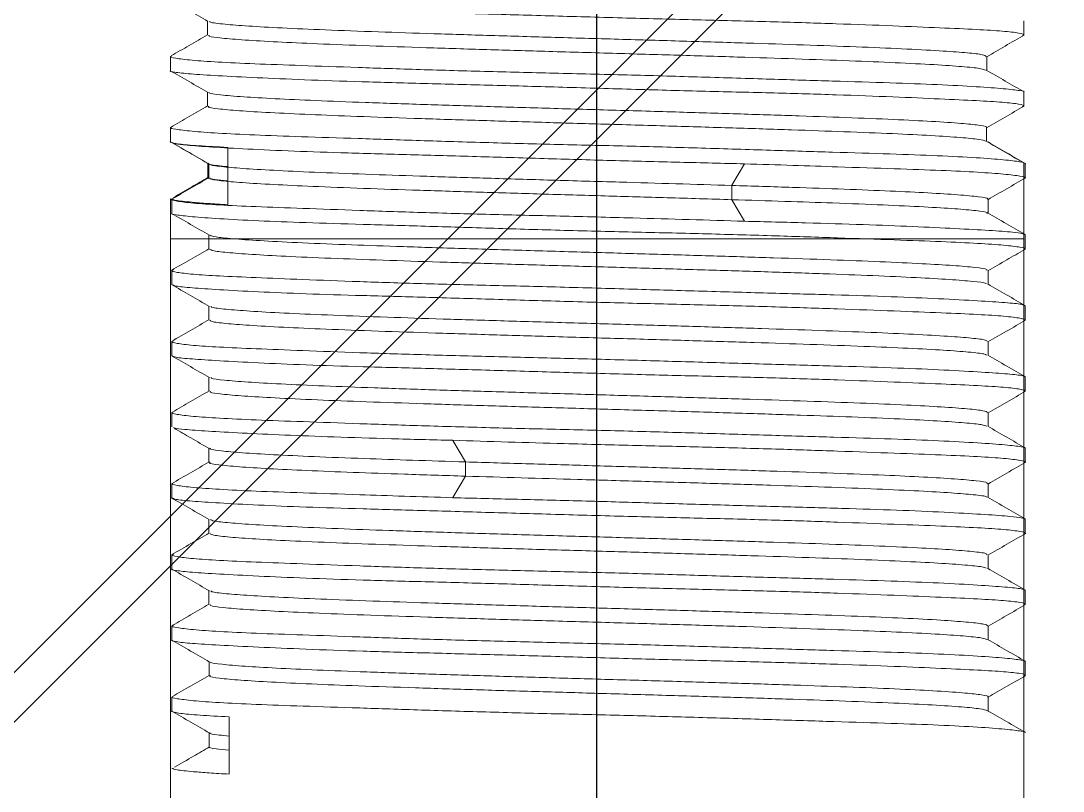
# Model space of a CAD drawing. Header units: millimetres. Extents: x 2479 to 2785, y 1080 to 1310.
# Drawn here: x 2717.212 to 2718.903, y 1133.794 to 1135.044 of the extents above; entities that cross this region are included whole.
import ezdxf

# ---------------------------------------------------------------- set-up
doc = ezdxf.new("R2010")
doc.units = ezdxf.units.MM
doc.linetypes.add('CENTER', pattern=[2, 1.25, -0.25, 0.25, -0.25])

# ---------------------------------------------------------------- blocks, each defined once
blk = doc.blocks.new('G$C690658FB')
at = {"color": 1, "linetype": 'CENTER', "ltscale": 0.3}
blk.add_line((-0.057353, -0.038188), (-0.057353, 0.055893), dxfattribs=at)
blk = doc.blocks.new('G$C86730ED5')
at = {"color": 2, "linetype": 'Continuous', "lineweight": 15}
for p, q in [((-0.006266, -0.016871), (-0.006266, -0.016647)), ((0.006861, -0.016643), (0.006861, -0.01687)), ((-0.006861, -0.017441), (-0.006861, -0.017215)), ((0.006265, -0.017215), (0.006265, -0.017439)), ((-0.006265, -0.018015), (-0.006265, -0.017791)), ((0.006861, -0.017787), (0.006861, -0.018012)), ((-0.006861, -0.018583), (-0.006861, -0.018359)), ((0.006263, -0.018358), (0.006263, -0.018583)), ((-0.005942, -0.019597), (-0.005942, -0.018682)), ((-0.006261, -0.019162), (-0.006261, -0.018936)), ((0.006861, -0.018932), (0.006861, -0.076757)), ((0.006884, -0.018941), (0.006884, -0.019168)), ((-0.006244, -0.019169), (-0.006244, -0.018945)), ((0.002166, -0.019287), (0.002369, -0.018944)), ((0.002164, -0.019519), (0.002164, -0.01929)), ((-0.006861, -0.076757), (-0.006861, -0.019505)), ((-0.006839, -0.01974), (-0.006839, -0.019512)), ((0.002369, -0.019865), (0.002166, -0.019521)), ((0.006288, -0.019512), (0.006288, -0.019736)), ((-0.006243, -0.020313), (-0.006243, -0.020088)), ((0.006884, -0.020085), (0.006884, -0.020313)), ((-0.006839, -0.020885), (-0.006839, -0.020657)), ((0.006289, -0.020655), (0.006289, -0.02088)), ((-0.006244, -0.021456), (-0.006244, -0.021232)), ((0.006884, -0.021228), (0.006884, -0.021456)), ((-0.006839, -0.022028), (-0.006839, -0.0218)), ((0.00629, -0.0218), (0.00629, -0.022024)), ((-0.006244, -0.022601), (-0.006244, -0.022376)), ((0.006884, -0.022371), (0.006884, -0.022599)), ((-0.006839, -0.023171), (-0.006839, -0.022943)), ((0.006289, -0.022943), (0.006289, -0.023168)), ((-0.00212, -0.023735), (-0.002323, -0.023391)), ((-0.006243, -0.023744), (-0.006243, -0.02352)), ((0.006884, -0.023516), (0.006884, -0.023744)), ((-0.002119, -0.023966), (-0.002119, -0.023737)), ((-0.002324, -0.024312), (-0.00212, -0.023969)), ((-0.006839, -0.024315), (-0.006839, -0.024088)), ((0.00629, -0.024087), (0.00629, -0.024311)), ((-0.006244, -0.024888), (-0.006244, -0.024663)), ((0.006884, -0.024659), (0.006884, -0.024887)), ((-0.006839, -0.025458), (-0.006839, -0.02523)), ((0.00629, -0.02523), (0.00629, -0.025455)), ((-0.006244, -0.02603), (-0.006244, -0.025807)), ((0.006884, -0.025802), (0.006884, -0.02603)), ((-0.006839, -0.026601), (-0.006839, -0.026374)), ((0.006288, -0.026374), (0.006288, -0.026599)), ((-0.006242, -0.027175), (-0.006242, -0.026951)), ((0.006884, -0.026947), (0.006884, -0.027172)), ((-0.006839, -0.027743), (-0.006839, -0.027519)), ((0.006286, -0.027518), (0.006286, -0.027742)), ((-0.005919, -0.028756), (-0.005919, -0.027841)), ((-0.006238, -0.028322), (-0.006238, -0.028095))]:
    blk.add_line(p, q, dxfattribs=at)
at = {"color": 2, "lineweight": 15}
blk.add_line((0.006861, -0.020147), (-0.006861, -0.020147), dxfattribs=at)
at = {"color": 2, "linetype": 'Continuous', "lineweight": 15}
for points, knots in [([(0.006838, -0.016879), (0.006847, -0.016876), (0.006888, -0.016863), (0.006797, -0.016838), (0.006547, -0.016808), (0.006116, -0.016781), (0.005526, -0.016755), (0.004768, -0.016723), (0.003869, -0.016689), (0.002851, -0.016658), (0.001761, -0.01663), (0.000612, -0.016602), (-0.000545, -0.016568), (-0.001696, -0.016535), (-0.002789, -0.016505), (-0.003813, -0.016478), (-0.004719, -0.016449), (-0.0055, -0.016414), (-0.006116, -0.016381), (-0.00657, -0.016352), (-0.006797, -0.016327), (-0.006887, -0.016308), (-0.006861, -0.016299), (-0.006861, -0.016299)], [0, 0, 0, 0, 0.015383, 0.064823, 0.115545, 0.164986, 0.215709, 0.267832, 0.321466, 0.373594, 0.427234, 0.479356, 0.532989, 0.585112, 0.638745, 0.69087, 0.744507, 0.796628, 0.85026, 0.902391, 0.956035, 0.999999, 1, 1, 1, 1]), ([(-0.00626, -0.016651), (-0.006361, -0.016592), (-0.006565, -0.016475), (-0.006768, -0.016357), (-0.00687, -0.016299)], [0, 0, 0, 0, 0.499982, 1, 1, 1, 1]), ([(-0.006237, -0.016651), (-0.006234, -0.016656), (-0.006227, -0.016671), (-0.006013, -0.016696), (-0.005627, -0.016727), (-0.005085, -0.016757), (-0.004386, -0.016788), (-0.003558, -0.016819), (-0.002632, -0.01685), (-0.001651, -0.01688), (-0.000602, -0.016911), (0.000466, -0.016942), (0.001524, -0.016973), (0.002519, -0.017003), (0.003449, -0.017034), (0.004283, -0.017064), (0.005011, -0.017096), (0.005576, -0.017127), (0.005977, -0.017157), (0.006223, -0.017186), (0.006246, -0.017206), (0.006257, -0.017215)], [0, 0, 0, 0, 0.024762, 0.08127, 0.133633, 0.187358, 0.242454, 0.29931, 0.351824, 0.405754, 0.460269, 0.516387, 0.570128, 0.625485, 0.678619, 0.733183, 0.788035, 0.844668, 0.896982, 0.950658, 1, 1, 1, 1]), ([(-0.006852, -0.017206), (-0.006755, -0.01715), (-0.00656, -0.017037), (-0.006365, -0.016924), (-0.006266, -0.016867)], [0, 0, 0, 0, 0.496219, 1, 1, 1, 1]), ([(0.006243, -0.017435), (0.006226, -0.017427), (0.006188, -0.017409), (0.005931, -0.017382), (0.005504, -0.017351), (0.00491, -0.01732), (0.004168, -0.017289), (0.003322, -0.017258), (0.002379, -0.017228), (0.001372, -0.017197), (0.000304, -0.017166), (-0.000757, -0.017135), (-0.001789, -0.017105), (-0.002764, -0.017074), (-0.003691, -0.017043), (-0.004499, -0.017012), (-0.005167, -0.016981), (-0.00569, -0.016951), (-0.00606, -0.01692), (-0.006257, -0.016894), (-0.006248, -0.016877), (-0.006245, -0.016871)], [0, 0, 0, 0, 0.039849, 0.093676, 0.148344, 0.204642, 0.258151, 0.31324, 0.366611, 0.421437, 0.476183, 0.532697, 0.585067, 0.638799, 0.693902, 0.750765, 0.803286, 0.857223, 0.911744, 0.967869, 1, 1, 1, 1]), ([(0.006867, -0.016871), (0.006766, -0.01693), (0.006565, -0.017046), (0.006364, -0.017162), (0.006265, -0.017219)], [0, 0, 0, 0, 0.506489, 1, 1, 1, 1]), ([(-0.006839, -0.017207), (-0.006848, -0.01721), (-0.006888, -0.017221), (-0.006797, -0.017243), (-0.006547, -0.017276), (-0.006116, -0.017307), (-0.005526, -0.017334), (-0.004768, -0.017361), (-0.003869, -0.017392), (-0.002851, -0.017427), (-0.001762, -0.017458), (-0.000612, -0.017486), (0.000545, -0.017513), (0.001696, -0.017547), (0.002789, -0.017581), (0.003813, -0.017612), (0.00472, -0.017639), (0.0055, -0.017667), (0.006116, -0.017702), (0.00657, -0.017735), (0.006797, -0.017763), (0.006887, -0.017779), (0.006861, -0.017787), (0.006861, -0.017787)], [0, 0, 0, 0, 0.014527, 0.06401, 0.114777, 0.16426, 0.215028, 0.267196, 0.320877, 0.373043, 0.426721, 0.478895, 0.532584, 0.584752, 0.638432, 0.690607, 0.744296, 0.796463, 0.850143, 0.902312, 0.955993, 0.999999, 1, 1, 1, 1]), ([(0.006837, -0.018022), (0.006847, -0.018019), (0.006888, -0.018005), (0.006797, -0.017981), (0.006547, -0.017952), (0.006116, -0.017926), (0.005526, -0.017899), (0.004768, -0.017865), (0.003869, -0.017832), (0.002851, -0.017802), (0.001761, -0.017776), (0.000612, -0.017745), (-0.000545, -0.01771), (-0.001696, -0.017678), (-0.00279, -0.01765), (-0.003813, -0.017623), (-0.004719, -0.017591), (-0.0055, -0.017556), (-0.006116, -0.017525), (-0.00657, -0.017497), (-0.006797, -0.017471), (-0.006887, -0.01745), (-0.006861, -0.017441), (-0.006861, -0.017441)], [0, 0, 0, 0, 0.015931, 0.065343, 0.116038, 0.165451, 0.216146, 0.268238, 0.32184, 0.373942, 0.427556, 0.479649, 0.533253, 0.585349, 0.638956, 0.69105, 0.744654, 0.796746, 0.850348, 0.902447, 0.956057, 0.999998, 1, 1, 1, 1]), ([(-0.006256, -0.017796), (-0.006358, -0.017737), (-0.006561, -0.01762), (-0.006764, -0.017502), (-0.006866, -0.017444)], [0, 0, 0, 0, 0.499984, 1, 1, 1, 1]), ([(0.006257, -0.017434), (0.006359, -0.017493), (0.006562, -0.017611), (0.006765, -0.017728), (0.006867, -0.017787)], [0, 0, 0, 0, 0.499974, 1, 1, 1, 1]), ([(-0.006241, -0.017796), (-0.006242, -0.017798), (-0.006247, -0.017811), (-0.006073, -0.017834), (-0.005722, -0.017864), (-0.005198, -0.017895), (-0.004542, -0.017925), (-0.003737, -0.017956), (-0.002825, -0.017987), (-0.001843, -0.018018), (-0.000823, -0.018048), (0.000248, -0.018079), (0.001308, -0.01811), (0.002325, -0.018141), (0.003261, -0.018171), (0.004121, -0.018202), (0.004868, -0.018233), (0.005477, -0.018264), (0.005917, -0.018295), (0.006175, -0.018325), (0.006286, -0.018346), (0.006258, -0.018357), (0.006256, -0.018358)], [0, 0, 0, 0, 0.011627, 0.065977, 0.122018, 0.174957, 0.229294, 0.284499, 0.3415, 0.393974, 0.447822, 0.502957, 0.559795, 0.612919, 0.667537, 0.721686, 0.777362, 0.831898, 0.888153, 0.940946, 0.995125, 1, 1, 1, 1]), ([(-0.006854, -0.018352), (-0.006756, -0.018295), (-0.00656, -0.018182), (-0.006363, -0.018068), (-0.006265, -0.018011)], [0, 0, 0, 0, 0.496385, 1, 1, 1, 1]), ([(0.006255, -0.018579), (0.006225, -0.018569), (0.006165, -0.018549), (0.005858, -0.018519), (0.005398, -0.018488), (0.004764, -0.018457), (0.004003, -0.018426), (0.003134, -0.018396), (0.002186, -0.018365), (0.00115, -0.018334), (0.000088, -0.018303), (-0.000965, -0.018273), (-0.00198, -0.018242), (-0.002968, -0.018211), (-0.003865, -0.01818), (-0.004644, -0.018149), (-0.00528, -0.018119), (-0.005784, -0.018088), (-0.006115, -0.018058), (-0.006271, -0.018033), (-0.006249, -0.018019), (-0.006243, -0.018015)], [0, 0, 0, 0, 0.052998, 0.107026, 0.162587, 0.216851, 0.272817, 0.325468, 0.379504, 0.434538, 0.49136, 0.543654, 0.597322, 0.652198, 0.708756, 0.761799, 0.816348, 0.870165, 0.925488, 0.979925, 1, 1, 1, 1]), ([(0.006865, -0.018015), (0.006763, -0.018074), (0.006563, -0.01819), (0.006362, -0.018306), (0.006263, -0.018363)], [0, 0, 0, 0, 0.506589, 1, 1, 1, 1]), ([(-0.006842, -0.018353), (-0.006849, -0.018355), (-0.006887, -0.018366), (-0.006796, -0.018386), (-0.006547, -0.018418), (-0.006116, -0.01845), (-0.005526, -0.018479), (-0.004768, -0.018506), (-0.003869, -0.018534), (-0.002851, -0.018569), (-0.001761, -0.018602), (-0.000612, -0.018632), (0.000545, -0.018658), (0.001697, -0.018689), (0.00279, -0.018724), (0.003813, -0.018756), (0.00472, -0.018784), (0.0055, -0.018811), (0.006116, -0.018844), (0.00657, -0.018878), (0.006797, -0.018907), (0.006887, -0.018924), (0.006861, -0.018932), (0.006861, -0.018932)], [0, 0, 0, 0, 0.012911, 0.062475, 0.113326, 0.16289, 0.21374, 0.265997, 0.319769, 0.372022, 0.425788, 0.478051, 0.531829, 0.584083, 0.637851, 0.690107, 0.743879, 0.796132, 0.849901, 0.902153, 0.955919, 0.999997, 1, 1, 1, 1]), ([(-0.005942, -0.018678), (-0.006108, -0.018669), (-0.006444, -0.018652), (-0.006712, -0.018628), (-0.006829, -0.018604), (-0.00688, -0.01859), (-0.006861, -0.018583), (-0.006861, -0.018583)], [0, 0, 0, 0, 0.3011699, 0.6101565, 0.8040495, 0.9999729, 1, 1, 1, 1]), ([(-0.006255, -0.018939), (-0.006356, -0.01888), (-0.006559, -0.018763), (-0.006762, -0.018645), (-0.006864, -0.018587)], [0, 0, 0, 0, 0.499986, 1, 1, 1, 1]), ([(-0.006232, -0.018952), (-0.006334, -0.018893), (-0.006537, -0.018776), (-0.00674, -0.018658), (-0.006841, -0.0186)], [0, 0, 0, 0, 0.499982, 1, 1, 1, 1]), ([(0.00237, -0.018943), (0.002025, -0.018934), (0.001327, -0.018917), (0.000235, -0.01889), (-0.000867, -0.018857), (-0.001958, -0.018825), (-0.003025, -0.018795), (-0.004016, -0.018769), (-0.004901, -0.018739), (-0.005638, -0.018705), (-0.006221, -0.018672), (-0.006593, -0.018645), (-0.006803, -0.018621), (-0.006827, -0.018606), (-0.006839, -0.018597)], [0, 0, 0, 0, 0.082161, 0.166455, 0.248616, 0.332908, 0.419543, 0.508691, 0.595308, 0.684437, 0.771057, 0.860189, 0.929464, 1, 1, 1, 1]), ([(0.006257, -0.018579), (0.006359, -0.018638), (0.006562, -0.018755), (0.006765, -0.018873), (0.006866, -0.018931)], [0, 0, 0, 0, 0.499974, 1, 1, 1, 1]), ([(0.006286, -0.018591), (0.006388, -0.01865), (0.006591, -0.018767), (0.006794, -0.018885), (0.006896, -0.018944)], [0, 0, 0, 0, 0.499979, 1, 1, 1, 1]), ([(-0.006248, -0.018934), (-0.006251, -0.018936), (-0.00627, -0.018948), (-0.006172, -0.018966), (-0.005999, -0.018982), (-0.005942, -0.018987)], [0, 0, 0, 0, 0.1056106, 0.7038078, 1, 1, 1, 1]), ([(-0.006216, -0.018952), (-0.006215, -0.018954), (-0.006215, -0.018967), (-0.006028, -0.01899), (-0.005669, -0.019021), (-0.005147, -0.019051), (-0.004468, -0.019082), (-0.003654, -0.019113), (-0.002743, -0.019144), (-0.001772, -0.019174), (-0.000725, -0.019205), (0.000302, -0.019235), (0.00128, -0.019263), (0.001867, -0.019281), (0.002164, -0.01929)], [0, 0, 0, 0, 0.021176, 0.114957, 0.202481, 0.292292, 0.384116, 0.478909, 0.566173, 0.655748, 0.747059, 0.841111, 0.919664, 1, 1, 1, 1]), ([(0.006868, -0.019174), (0.006874, -0.019172), (0.00691, -0.019161), (0.006818, -0.019141), (0.00657, -0.019108), (0.006138, -0.019077), (0.005549, -0.019048), (0.004791, -0.019022), (0.00397, -0.018995), (0.003151, -0.018967), (0.002631, -0.018951), (0.00237, -0.018943)], [0, 0, 0, 0, 0.0263928, 0.1520862, 0.2810428, 0.4067359, 0.5356913, 0.6682085, 0.8045688, 0.9015492, 1, 1, 1, 1]), ([(-0.00685, -0.019515), (-0.006748, -0.019457), (-0.006545, -0.019339), (-0.006342, -0.019222), (-0.00624, -0.019163)], [0, 0, 0, 0, 0.500022, 1, 1, 1, 1]), ([(-0.006819, -0.019488), (-0.006718, -0.019429), (-0.006532, -0.019321), (-0.006345, -0.019213), (-0.00626, -0.019163)], [0, 0, 0, 0, 0.541265, 1, 1, 1, 1]), ([(-0.005942, -0.019216), (-0.006018, -0.019208), (-0.006194, -0.019191), (-0.006281, -0.019173), (-0.00626, -0.019163), (-0.006259, -0.019162)], [0, 0, 0, 0, 0.426355, 0.989063, 1, 1, 1, 1]), ([(0.002164, -0.019519), (0.001821, -0.019508), (0.001157, -0.019488), (0.000116, -0.019458), (-0.000902, -0.019428), (-0.001906, -0.019398), (-0.002871, -0.019368), (-0.003784, -0.019337), (-0.004579, -0.019306), (-0.005229, -0.019275), (-0.00573, -0.019245), (-0.006072, -0.019214), (-0.006244, -0.019189), (-0.006227, -0.019174), (-0.006222, -0.019169)], [0, 0, 0, 0, 0.089743, 0.173338, 0.25934, 0.343709, 0.430269, 0.519204, 0.610939, 0.696006, 0.783416, 0.870918, 0.960934, 1, 1, 1, 1]), ([(0.006892, -0.019167), (0.00679, -0.019226), (0.006587, -0.019343), (0.006384, -0.019461), (0.006282, -0.019519)], [0, 0, 0, 0, 0.500026, 1, 1, 1, 1]), ([(0.002164, -0.01929), (0.002496, -0.0193), (0.003138, -0.019321), (0.003997, -0.019351), (0.004731, -0.01938), (0.005346, -0.01941), (0.005831, -0.019441), (0.006156, -0.019472), (0.006301, -0.019496), (0.006276, -0.019509), (0.006271, -0.019512)], [0, 0, 0, 0, 0.1411529, 0.2726349, 0.4079039, 0.5406036, 0.6767489, 0.81663, 0.9609155, 1, 1, 1, 1]), ([(-0.006861, -0.019505), (-0.006845, -0.019513), (-0.006812, -0.01953), (-0.006573, -0.019556), (-0.006275, -0.019581), (-0.006054, -0.019594), (-0.005942, -0.019601)], [0, 0, 0, 0, 0.301163, 0.610166, 0.804068, 1, 1, 1, 1]), ([(-0.006824, -0.019507), (-0.00683, -0.019509), (-0.006864, -0.019519), (-0.006773, -0.019543), (-0.006524, -0.019575), (-0.006093, -0.019605), (-0.005503, -0.019631), (-0.004746, -0.019658), (-0.003846, -0.019692), (-0.002828, -0.019726), (-0.001739, -0.019756), (-0.000589, -0.019783), (0.00049, -0.01981), (0.001489, -0.019839), (0.002074, -0.019857), (0.002369, -0.019866)], [0, 0, 0, 0, 0.015768, 0.096634, 0.179598, 0.260464, 0.343428, 0.42868, 0.516404, 0.601655, 0.689378, 0.774637, 0.862369, 0.930564, 1, 1, 1, 1]), ([(0.006265, -0.019741), (0.006271, -0.019736), (0.006289, -0.019721), (0.006118, -0.019696), (0.005773, -0.019665), (0.005271, -0.019635), (0.004613, -0.019604), (0.003851, -0.019574), (0.003024, -0.019546), (0.002453, -0.019528), (0.002164, -0.019519)], [0, 0, 0, 0, 0.0621171, 0.2064697, 0.339358, 0.4757654, 0.614815, 0.7580403, 0.8776622, 1, 1, 1, 1]), ([(0.006864, -0.020319), (0.006872, -0.020317), (0.00691, -0.020306), (0.006819, -0.020283), (0.006569, -0.020251), (0.006138, -0.020221), (0.005549, -0.020193), (0.004791, -0.020167), (0.003892, -0.020134), (0.002874, -0.0201), (0.001784, -0.020069), (0.000635, -0.020041), (-0.000522, -0.020014), (-0.001674, -0.019979), (-0.002767, -0.019946), (-0.00379, -0.019916), (-0.004697, -0.019889), (-0.005477, -0.019859), (-0.006093, -0.019825), (-0.006547, -0.019792), (-0.006774, -0.019765), (-0.006864, -0.019749), (-0.006839, -0.01974), (-0.006839, -0.01974)], [0, 0, 0, 0, 0.01287, 0.062436, 0.113289, 0.162855, 0.213708, 0.265963, 0.319733, 0.371987, 0.425756, 0.478017, 0.531794, 0.584049, 0.637819, 0.690083, 0.743864, 0.796119, 0.84989, 0.902147, 0.95592, 0.999999, 1, 1, 1, 1]), ([(-0.006236, -0.020092), (-0.006337, -0.020034), (-0.006541, -0.019916), (-0.006744, -0.019799), (-0.006845, -0.01974)], [0, 0, 0, 0, 0.499977, 1, 1, 1, 1]), ([(0.006276, -0.019729), (0.006378, -0.019788), (0.006581, -0.019906), (0.006784, -0.020023), (0.006886, -0.020082)], [0, 0, 0, 0, 0.499984, 1, 1, 1, 1]), ([(0.002369, -0.019866), (0.002703, -0.019874), (0.003378, -0.019892), (0.004286, -0.019919), (0.005097, -0.019952), (0.005783, -0.019984), (0.006334, -0.020014), (0.00667, -0.020038), (0.006834, -0.020058), (0.006852, -0.02007), (0.006858, -0.020074)], [0, 0, 0, 0, 0.135837, 0.2752, 0.411038, 0.550399, 0.693633, 0.841022, 0.945808, 1, 1, 1, 1]), ([(-0.006222, -0.020092), (-0.006201, -0.020101), (-0.006156, -0.020119), (-0.005879, -0.020148), (-0.005446, -0.020178), (-0.00484, -0.02021), (-0.00409, -0.020241), (-0.003232, -0.020271), (-0.002298, -0.020301), (-0.001274, -0.020332), (-0.000213, -0.020363), (0.000851, -0.020394), (0.001874, -0.020424), (0.002859, -0.020455), (0.003767, -0.020486), (0.004576, -0.020517), (0.005235, -0.020548), (0.005749, -0.020578), (0.006098, -0.020609), (0.006283, -0.020635), (0.006269, -0.02065), (0.006264, -0.020655)], [0, 0, 0, 0, 0.045741, 0.098463, 0.152571, 0.20768, 0.264579, 0.316944, 0.370684, 0.425634, 0.482269, 0.535383, 0.590006, 0.643896, 0.699294, 0.753804, 0.810046, 0.862639, 0.916608, 0.971754, 1, 1, 1, 1]), ([(-0.006845, -0.020656), (-0.006744, -0.020597), (-0.006543, -0.020481), (-0.006342, -0.020365), (-0.006243, -0.020308)], [0, 0, 0, 0, 0.506151, 1, 1, 1, 1]), ([(0.006257, -0.020875), (0.006256, -0.020871), (0.006253, -0.020857), (0.006055, -0.020833), (0.005689, -0.020803), (0.005147, -0.020772), (0.004464, -0.020741), (0.003638, -0.02071), (0.002721, -0.020679), (0.001732, -0.020649), (0.000702, -0.020619), (-0.000375, -0.020587), (-0.001429, -0.020556), (-0.00243, -0.020526), (-0.003355, -0.020496), (-0.004211, -0.020465), (-0.00494, -0.020434), (-0.005517, -0.020403), (-0.005929, -0.020373), (-0.006193, -0.020343), (-0.006222, -0.020323), (-0.006237, -0.020313)], [0, 0, 0, 0, 0.020596, 0.073566, 0.128002, 0.182368, 0.238289, 0.292655, 0.348711, 0.401666, 0.456018, 0.511238, 0.568255, 0.620744, 0.674607, 0.729758, 0.786612, 0.83975, 0.894383, 0.948547, 1, 1, 1, 1]), ([(0.006876, -0.020321), (0.00678, -0.020376), (0.006582, -0.020491), (0.006384, -0.020606), (0.006282, -0.020664)], [0, 0, 0, 0, 0.487091, 1, 1, 1, 1]), ([(-0.006816, -0.020648), (-0.006825, -0.020651), (-0.006865, -0.020663), (-0.006774, -0.020689), (-0.006524, -0.020719), (-0.006093, -0.020747), (-0.005503, -0.020772), (-0.004746, -0.020803), (-0.003846, -0.020838), (-0.002828, -0.02087), (-0.001739, -0.020897), (-0.000589, -0.020925), (0.000567, -0.020958), (0.001719, -0.020992), (0.002812, -0.021023), (0.003836, -0.02105), (0.004742, -0.021078), (0.005522, -0.021113), (0.00614, -0.021146), (0.006586, -0.021175), (0.006842, -0.0212), (0.006871, -0.021219), (0.006884, -0.021228)], [0, 0, 0, 0, 0.014946, 0.064408, 0.115153, 0.164615, 0.215361, 0.267507, 0.321165, 0.373314, 0.426977, 0.479122, 0.532779, 0.584924, 0.63858, 0.69073, 0.744393, 0.796537, 0.850194, 0.902348, 0.956016, 1, 1, 1, 1]), ([(-0.006236, -0.021237), (-0.006338, -0.021178), (-0.006541, -0.021061), (-0.006744, -0.020943), (-0.006846, -0.020884)], [0, 0, 0, 0, 0.499977, 1, 1, 1, 1]), ([(0.00686, -0.021465), (0.00687, -0.021462), (0.00691, -0.02145), (0.00682, -0.021425), (0.006569, -0.021393), (0.006139, -0.021365), (0.005549, -0.021339), (0.004791, -0.02131), (0.003892, -0.021276), (0.002874, -0.021243), (0.001784, -0.021214), (0.000635, -0.021187), (-0.000522, -0.021156), (-0.001673, -0.021121), (-0.002766, -0.021089), (-0.00379, -0.021061), (-0.004697, -0.021034), (-0.005477, -0.021001), (-0.006095, -0.020967), (-0.006541, -0.020936), (-0.006796, -0.02091), (-0.006826, -0.020893), (-0.006839, -0.020885)], [0, 0, 0, 0, 0.015583, 0.065013, 0.115725, 0.165156, 0.215869, 0.26798, 0.321602, 0.373715, 0.427338, 0.479452, 0.533077, 0.585187, 0.638808, 0.690928, 0.74456, 0.796672, 0.850295, 0.902413, 0.956043, 1, 1, 1, 1]), ([(0.006281, -0.020875), (0.006382, -0.020934), (0.006585, -0.021051), (0.006789, -0.021168), (0.00689, -0.021227)], [0, 0, 0, 0, 0.4999826, 1, 1, 1, 1]), ([(-0.006215, -0.021237), (-0.006207, -0.021243), (-0.006184, -0.021259), (-0.005949, -0.021285), (-0.005543, -0.021316), (-0.004978, -0.021347), (-0.004255, -0.021378), (-0.003412, -0.021409), (-0.002481, -0.021439), (-0.001492, -0.021469), (-0.000431, -0.0215), (0.000637, -0.021531), (0.001677, -0.021562), (0.002658, -0.021592), (0.003589, -0.021623), (0.004417, -0.021654), (0.005115, -0.021685), (0.005657, -0.021716), (0.006041, -0.021746), (0.006263, -0.021774), (0.006269, -0.021792), (0.006272, -0.0218)], [0, 0, 0, 0, 0.031734, 0.086853, 0.140254, 0.19511, 0.249887, 0.306433, 0.358831, 0.412593, 0.467728, 0.524622, 0.577172, 0.631139, 0.68569, 0.741847, 0.795624, 0.85102, 0.90419, 0.958791, 1, 1, 1, 1]), ([(-0.006845, -0.021799), (-0.006743, -0.02174), (-0.006541, -0.021623), (-0.006339, -0.021506), (-0.006238, -0.021448)], [0, 0, 0, 0, 0.5022749, 1, 1, 1, 1]), ([(0.00626, -0.022019), (0.006252, -0.022013), (0.006229, -0.021997), (0.005995, -0.021971), (0.005589, -0.02194), (0.005023, -0.021909), (0.0043, -0.021878), (0.003457, -0.021847), (0.002527, -0.021817), (0.001537, -0.021787), (0.000477, -0.021756), (-0.000592, -0.021725), (-0.001632, -0.021694), (-0.002613, -0.021664), (-0.003543, -0.021633), (-0.004372, -0.021602), (-0.00507, -0.021571), (-0.005612, -0.02154), (-0.005996, -0.02151), (-0.006218, -0.021482), (-0.006224, -0.021464), (-0.006227, -0.021456)], [0, 0, 0, 0, 0.031734, 0.086853, 0.140254, 0.19511, 0.249887, 0.306433, 0.358831, 0.412593, 0.467728, 0.524622, 0.577172, 0.631139, 0.68569, 0.741847, 0.795625, 0.85102, 0.90419, 0.958791, 1, 1, 1, 1]), ([(0.00689, -0.021457), (0.006789, -0.021516), (0.006586, -0.021633), (0.006384, -0.02175), (0.006283, -0.021808)], [0, 0, 0, 0, 0.502275, 1, 1, 1, 1]), ([(-0.006815, -0.021791), (-0.006825, -0.021794), (-0.006865, -0.021806), (-0.006774, -0.021831), (-0.006524, -0.021863), (-0.006093, -0.021891), (-0.005503, -0.021917), (-0.004746, -0.021946), (-0.003846, -0.02198), (-0.002828, -0.022013), (-0.001739, -0.022042), (-0.000589, -0.022069), (0.000567, -0.0221), (0.001719, -0.022135), (0.002812, -0.022167), (0.003836, -0.022195), (0.004742, -0.022222), (0.005522, -0.022255), (0.00614, -0.022289), (0.006586, -0.02232), (0.006842, -0.022346), (0.006871, -0.022363), (0.006884, -0.022371)], [0, 0, 0, 0, 0.0155827, 0.0650128, 0.1157254, 0.1651556, 0.2158688, 0.2679799, 0.3216023, 0.3737147, 0.4273383, 0.4794519, 0.5330768, 0.585187, 0.6388076, 0.6909277, 0.7445596, 0.7966719, 0.8502952, 0.902413, 0.9560427, 1, 1, 1, 1]), ([(-0.006235, -0.022381), (-0.006337, -0.022322), (-0.00654, -0.022205), (-0.006743, -0.022088), (-0.006845, -0.022029)], [0, 0, 0, 0, 0.499983, 1, 1, 1, 1]), ([(0.006861, -0.022608), (0.00687, -0.022605), (0.00691, -0.022593), (0.006819, -0.022567), (0.006569, -0.022537), (0.006139, -0.022509), (0.005549, -0.022484), (0.004791, -0.022453), (0.003892, -0.022418), (0.002874, -0.022386), (0.001784, -0.022359), (0.000634, -0.022331), (-0.000522, -0.022298), (-0.001673, -0.022264), (-0.002767, -0.022233), (-0.00379, -0.022206), (-0.004697, -0.022178), (-0.005477, -0.022143), (-0.006095, -0.02211), (-0.006541, -0.022081), (-0.006796, -0.022056), (-0.006826, -0.022037), (-0.006839, -0.022028)], [0, 0, 0, 0, 0.0149455, 0.0644076, 0.1151529, 0.164615, 0.215361, 0.2675068, 0.3211646, 0.3733143, 0.4269766, 0.4791218, 0.5327794, 0.584924, 0.6385803, 0.6907303, 0.7443928, 0.7965375, 0.8501936, 0.9023484, 0.9560163, 1, 1, 1, 1]), ([(0.006282, -0.022019), (0.006383, -0.022078), (0.006586, -0.022195), (0.00679, -0.022313), (0.006891, -0.022372)], [0, 0, 0, 0, 0.4999766, 1, 1, 1, 1]), ([(-0.006212, -0.022381), (-0.006211, -0.022385), (-0.006207, -0.022399), (-0.00601, -0.022423), (-0.005643, -0.022453), (-0.005102, -0.022484), (-0.004419, -0.022515), (-0.003592, -0.022546), (-0.002676, -0.022577), (-0.001687, -0.022607), (-0.000657, -0.022637), (0.00042, -0.022669), (0.001474, -0.0227), (0.002475, -0.02273), (0.0034, -0.02276), (0.004257, -0.022791), (0.004985, -0.022822), (0.005562, -0.022853), (0.005974, -0.022884), (0.006238, -0.022913), (0.006268, -0.022933), (0.006282, -0.022943)], [0, 0, 0, 0, 0.0205955, 0.0735656, 0.1280019, 0.1823679, 0.2382891, 0.2926548, 0.3487114, 0.4016654, 0.4560175, 0.5112378, 0.5682553, 0.6207439, 0.674607, 0.7297575, 0.7866116, 0.8397503, 0.894383, 0.9485471, 1, 1, 1, 1]), ([(-0.006831, -0.022935), (-0.006735, -0.02288), (-0.006536, -0.022765), (-0.006338, -0.02265), (-0.006237, -0.022592)], [0, 0, 0, 0, 0.487091, 1, 1, 1, 1]), ([(0.006267, -0.023164), (0.006246, -0.023155), (0.006201, -0.023137), (0.005924, -0.023108), (0.005491, -0.023078), (0.004885, -0.023046), (0.004136, -0.023015), (0.003277, -0.022985), (0.002343, -0.022955), (0.001319, -0.022924), (0.000258, -0.022893), (-0.000805, -0.022862), (-0.001828, -0.022832), (-0.002814, -0.022801), (-0.003722, -0.02277), (-0.004531, -0.022739), (-0.005189, -0.022708), (-0.005703, -0.022678), (-0.006053, -0.022647), (-0.006238, -0.022621), (-0.006224, -0.022606), (-0.006219, -0.022601)], [0, 0, 0, 0, 0.045741, 0.098463, 0.152572, 0.20768, 0.264579, 0.316944, 0.370684, 0.425635, 0.482269, 0.535383, 0.590006, 0.643896, 0.699294, 0.753805, 0.810046, 0.862639, 0.916609, 0.971754, 1, 1, 1, 1]), ([(0.006891, -0.0226), (0.006789, -0.022659), (0.006589, -0.022775), (0.006388, -0.022891), (0.006289, -0.022948)], [0, 0, 0, 0, 0.506151, 1, 1, 1, 1]), ([(-0.006819, -0.022937), (-0.006827, -0.022939), (-0.006865, -0.02295), (-0.006774, -0.022973), (-0.006524, -0.023005), (-0.006093, -0.023035), (-0.005503, -0.023063), (-0.004746, -0.023089), (-0.003846, -0.023122), (-0.002828, -0.023156), (-0.001739, -0.023187), (-0.000589, -0.023215), (0.000567, -0.023242), (0.001719, -0.023277), (0.002812, -0.02331), (0.003836, -0.02334), (0.004742, -0.023367), (0.005523, -0.023397), (0.006139, -0.023431), (0.006593, -0.023464), (0.00682, -0.023491), (0.006909, -0.023507), (0.006884, -0.023516), (0.006884, -0.023516)], [0, 0, 0, 0, 0.01287, 0.062436, 0.113289, 0.162855, 0.213708, 0.265963, 0.319733, 0.371987, 0.425756, 0.478017, 0.531794, 0.584049, 0.637819, 0.690083, 0.743864, 0.796119, 0.84989, 0.902147, 0.95592, 0.999999, 1, 1, 1, 1]), ([(-0.002324, -0.02339), (-0.002657, -0.023382), (-0.003333, -0.023364), (-0.004241, -0.023337), (-0.005052, -0.023304), (-0.005738, -0.023272), (-0.006288, -0.023242), (-0.006625, -0.023218), (-0.006788, -0.023198), (-0.006807, -0.023186), (-0.006813, -0.023182)], [0, 0, 0, 0, 0.135837, 0.275201, 0.411038, 0.5504, 0.693633, 0.841022, 0.945808, 1, 1, 1, 1]), ([(-0.006231, -0.023527), (-0.006332, -0.023468), (-0.006523, -0.023358), (-0.006714, -0.023247), (-0.006804, -0.023196)], [0, 0, 0, 0, 0.532119, 1, 1, 1, 1]), ([(0.006281, -0.023164), (0.006383, -0.023222), (0.006586, -0.02334), (0.006789, -0.023457), (0.006891, -0.023516)], [0, 0, 0, 0, 0.499977, 1, 1, 1, 1]), ([(0.006869, -0.023749), (0.006875, -0.023747), (0.00691, -0.023737), (0.006818, -0.023713), (0.00657, -0.023681), (0.006138, -0.023651), (0.005549, -0.023625), (0.004791, -0.023598), (0.003892, -0.023564), (0.002874, -0.02353), (0.001784, -0.0235), (0.000634, -0.023473), (-0.000445, -0.023446), (-0.001444, -0.023417), (-0.002029, -0.023399), (-0.002324, -0.02339)], [0, 0, 0, 0, 0.0157685, 0.0966341, 0.1795981, 0.2604636, 0.3434282, 0.4286797, 0.5164037, 0.601655, 0.6893778, 0.774637, 0.8623689, 0.9305636, 1, 1, 1, 1]), ([(-0.00622, -0.023515), (-0.006225, -0.02352), (-0.006244, -0.023535), (-0.006072, -0.02356), (-0.005727, -0.023591), (-0.005225, -0.023621), (-0.004568, -0.023652), (-0.003805, -0.023682), (-0.002978, -0.02371), (-0.002407, -0.023728), (-0.002119, -0.023737)], [0, 0, 0, 0, 0.0621171, 0.2064696, 0.3393579, 0.4757654, 0.614815, 0.7580403, 0.8776622, 1, 1, 1, 1]), ([(-0.006847, -0.024089), (-0.006745, -0.02403), (-0.006542, -0.023913), (-0.006339, -0.023795), (-0.006237, -0.023737)], [0, 0, 0, 0, 0.500026, 1, 1, 1, 1]), ([(-0.002119, -0.023966), (-0.002451, -0.023956), (-0.003093, -0.023935), (-0.003951, -0.023905), (-0.004685, -0.023876), (-0.0053, -0.023846), (-0.005786, -0.023815), (-0.00611, -0.023784), (-0.006255, -0.02376), (-0.00623, -0.023747), (-0.006225, -0.023744)], [0, 0, 0, 0, 0.141153, 0.272635, 0.407904, 0.540604, 0.676749, 0.81663, 0.960916, 1, 1, 1, 1]), ([(-0.002119, -0.023737), (-0.001775, -0.023748), (-0.001112, -0.023768), (-0.000071, -0.023798), (0.000947, -0.023828), (0.001952, -0.023858), (0.002917, -0.023888), (0.00383, -0.023919), (0.004624, -0.02395), (0.005274, -0.023981), (0.005776, -0.024011), (0.006118, -0.024042), (0.006289, -0.024067), (0.006272, -0.024082), (0.006267, -0.024087)], [0, 0, 0, 0, 0.089743, 0.173338, 0.25934, 0.343709, 0.430269, 0.519204, 0.610939, 0.696006, 0.783416, 0.870918, 0.960934, 1, 1, 1, 1]), ([(0.006895, -0.023741), (0.006793, -0.023799), (0.00659, -0.023917), (0.006387, -0.024034), (0.006285, -0.024093)], [0, 0, 0, 0, 0.500022, 1, 1, 1, 1]), ([(0.006261, -0.024304), (0.006261, -0.024302), (0.00626, -0.024289), (0.006074, -0.024266), (0.005715, -0.024235), (0.005193, -0.024205), (0.004513, -0.024174), (0.003699, -0.024143), (0.002789, -0.024112), (0.001817, -0.024082), (0.00077, -0.024051), (-0.000256, -0.024021), (-0.001234, -0.023993), (-0.001822, -0.023975), (-0.002119, -0.023966)], [0, 0, 0, 0, 0.020702, 0.114528, 0.202095, 0.291949, 0.383818, 0.478657, 0.565963, 0.655582, 0.746937, 0.841035, 0.919625, 1, 1, 1, 1]), ([(-0.006823, -0.024082), (-0.006829, -0.024084), (-0.006864, -0.024095), (-0.006773, -0.024115), (-0.006524, -0.024148), (-0.006093, -0.024179), (-0.005503, -0.024208), (-0.004746, -0.024234), (-0.003925, -0.024261), (-0.003106, -0.024289), (-0.002586, -0.024305), (-0.002324, -0.024313)], [0, 0, 0, 0, 0.0263928, 0.1520863, 0.2810428, 0.406736, 0.5356914, 0.6682086, 0.804569, 0.9015493, 1, 1, 1, 1]), ([(0.006277, -0.024304), (0.006379, -0.024363), (0.006582, -0.02448), (0.006785, -0.024597), (0.006886, -0.024656)], [0, 0, 0, 0, 0.499982, 1, 1, 1, 1]), ([(-0.006241, -0.024665), (-0.006342, -0.024606), (-0.006545, -0.024489), (-0.006749, -0.024371), (-0.00685, -0.024312)], [0, 0, 0, 0, 0.499979, 1, 1, 1, 1]), ([(0.006864, -0.024894), (0.006872, -0.024892), (0.00691, -0.02488), (0.006819, -0.024855), (0.006569, -0.024824), (0.006138, -0.024796), (0.005549, -0.02477), (0.004791, -0.024741), (0.003892, -0.024706), (0.002874, -0.024673), (0.001784, -0.024645), (0.000634, -0.024618), (-0.000522, -0.024586), (-0.001673, -0.024552), (-0.002766, -0.02452), (-0.00379, -0.024492), (-0.004697, -0.024465), (-0.005477, -0.024431), (-0.006095, -0.024398), (-0.006541, -0.024367), (-0.006796, -0.024342), (-0.006826, -0.024324), (-0.006839, -0.024315)], [0, 0, 0, 0, 0.013032, 0.06259, 0.113434, 0.162992, 0.213837, 0.266083, 0.319845, 0.372093, 0.425857, 0.478105, 0.531868, 0.584113, 0.637873, 0.690126, 0.743896, 0.796143, 0.849905, 0.902159, 0.95593, 1, 1, 1, 1]), ([(-0.002324, -0.024313), (-0.00198, -0.024322), (-0.001281, -0.024339), (-0.000189, -0.024366), (0.000913, -0.024399), (0.002004, -0.024431), (0.003071, -0.024461), (0.004062, -0.024487), (0.004946, -0.024517), (0.005684, -0.024551), (0.006267, -0.024584), (0.006639, -0.024611), (0.006848, -0.024635), (0.006872, -0.02465), (0.006884, -0.024659)], [0, 0, 0, 0, 0.082161, 0.166455, 0.248616, 0.332908, 0.419543, 0.508691, 0.595308, 0.684437, 0.771057, 0.860188, 0.929464, 1, 1, 1, 1]), ([(-0.006221, -0.024665), (-0.006209, -0.024673), (-0.00618, -0.02469), (-0.005924, -0.024718), (-0.005513, -0.024748), (-0.00493, -0.024779), (-0.004204, -0.02481), (-0.003352, -0.024841), (-0.002422, -0.024872), (-0.001413, -0.024902), (-0.000363, -0.024933), (0.000714, -0.024964), (0.001752, -0.024995), (0.002737, -0.025026), (0.003644, -0.025056), (0.004473, -0.025087), (0.005158, -0.025118), (0.00569, -0.025149), (0.006058, -0.025179), (0.006268, -0.025206), (0.006267, -0.025223), (0.006267, -0.02523)], [0, 0, 0, 0, 0.042002, 0.09415, 0.147669, 0.202393, 0.258794, 0.31169, 0.366087, 0.419755, 0.474925, 0.529211, 0.58522, 0.637597, 0.691344, 0.746262, 0.802958, 0.85515, 0.908723, 0.963342, 1, 1, 1, 1]), ([(-0.006839, -0.025227), (-0.006738, -0.025169), (-0.006539, -0.025054), (-0.006341, -0.024939), (-0.006244, -0.024884)], [0, 0, 0, 0, 0.512277, 1, 1, 1, 1]), ([(0.006255, -0.025449), (0.006249, -0.025444), (0.006233, -0.025429), (0.006014, -0.025403), (0.005628, -0.025373), (0.005066, -0.025342), (0.004356, -0.025311), (0.003521, -0.02528), (0.002606, -0.02525), (0.001603, -0.025219), (0.000554, -0.025188), (-0.000522, -0.025157), (-0.001562, -0.025127), (-0.002557, -0.025096), (-0.003478, -0.025066), (-0.004324, -0.025034), (-0.005025, -0.025004), (-0.005578, -0.024973), (-0.005971, -0.024943), (-0.00621, -0.024914), (-0.006221, -0.024896), (-0.006226, -0.024888)], [0, 0, 0, 0, 0.028891, 0.081382, 0.135243, 0.190471, 0.247426, 0.300402, 0.354844, 0.409216, 0.465143, 0.519514, 0.575577, 0.628537, 0.682895, 0.738121, 0.795145, 0.847639, 0.901508, 0.956664, 1, 1, 1, 1]), ([(0.006893, -0.024886), (0.006791, -0.024945), (0.006588, -0.025062), (0.006385, -0.02518), (0.006283, -0.025239)], [0, 0, 0, 0, 0.500018, 1, 1, 1, 1]), ([(-0.006809, -0.02522), (-0.006821, -0.025223), (-0.006866, -0.025235), (-0.006775, -0.025261), (-0.006524, -0.025293), (-0.006093, -0.025322), (-0.005503, -0.025349), (-0.004746, -0.025376), (-0.003846, -0.02541), (-0.002828, -0.025444), (-0.001739, -0.025474), (-0.000589, -0.025501), (0.000567, -0.02553), (0.001719, -0.025565), (0.002812, -0.025597), (0.003836, -0.025626), (0.004742, -0.025653), (0.005522, -0.025685), (0.00614, -0.025719), (0.006586, -0.025751), (0.006842, -0.025777), (0.006871, -0.025794), (0.006884, -0.025802)], [0, 0, 0, 0, 0.019382, 0.068621, 0.119138, 0.168378, 0.218895, 0.270805, 0.32422, 0.376131, 0.429546, 0.48146, 0.534879, 0.586789, 0.640203, 0.692122, 0.745548, 0.797459, 0.850876, 0.902791, 0.956212, 1, 1, 1, 1]), ([(0.006861, -0.026039), (0.00687, -0.026036), (0.00691, -0.026023), (0.00682, -0.025997), (0.006569, -0.025968), (0.006139, -0.025941), (0.005549, -0.025915), (0.004791, -0.025883), (0.003892, -0.025849), (0.002874, -0.025817), (0.001784, -0.02579), (0.000634, -0.025762), (-0.000522, -0.025728), (-0.001674, -0.025694), (-0.002767, -0.025665), (-0.00379, -0.025638), (-0.004697, -0.025608), (-0.005477, -0.025573), (-0.006093, -0.025541), (-0.006547, -0.025512), (-0.006774, -0.025486), (-0.006864, -0.025468), (-0.006839, -0.025458), (-0.006839, -0.025458)], [0, 0, 0, 0, 0.015383, 0.064823, 0.115545, 0.164986, 0.215709, 0.267832, 0.321466, 0.373594, 0.427234, 0.479356, 0.532989, 0.585112, 0.638745, 0.69087, 0.744507, 0.796628, 0.85026, 0.902391, 0.956035, 0.999999, 1, 1, 1, 1]), ([(-0.006237, -0.025811), (-0.006339, -0.025752), (-0.006542, -0.025634), (-0.006745, -0.025517), (-0.006847, -0.025458)], [0, 0, 0, 0, 0.499982, 1, 1, 1, 1]), ([(0.00628, -0.025449), (0.006381, -0.025508), (0.006584, -0.025625), (0.006788, -0.025743), (0.006889, -0.025801)], [0, 0, 0, 0, 0.4999791, 1, 1, 1, 1]), ([(-0.006214, -0.025811), (-0.006212, -0.025815), (-0.006204, -0.025831), (-0.005991, -0.025856), (-0.005604, -0.025886), (-0.005062, -0.025917), (-0.004364, -0.025948), (-0.003535, -0.025979), (-0.00261, -0.026009), (-0.001628, -0.02604), (-0.000579, -0.02607), (0.000488, -0.026101), (0.001547, -0.026132), (0.002541, -0.026163), (0.003471, -0.026194), (0.004306, -0.026224), (0.005034, -0.026255), (0.005599, -0.026286), (0.005999, -0.026317), (0.006246, -0.026346), (0.006269, -0.026365), (0.00628, -0.026374)], [0, 0, 0, 0, 0.024762, 0.08127, 0.133633, 0.187358, 0.242454, 0.29931, 0.351824, 0.405754, 0.460269, 0.516387, 0.570128, 0.625485, 0.678619, 0.733183, 0.788035, 0.844668, 0.896982, 0.950658, 1, 1, 1, 1]), ([(-0.00683, -0.026366), (-0.006733, -0.02631), (-0.006537, -0.026197), (-0.006342, -0.026084), (-0.006244, -0.026027)], [0, 0, 0, 0, 0.496219, 1, 1, 1, 1]), ([(0.006265, -0.026594), (0.006249, -0.026587), (0.006211, -0.026569), (0.005954, -0.026541), (0.005526, -0.02651), (0.004933, -0.026479), (0.004191, -0.026448), (0.003345, -0.026418), (0.002402, -0.026387), (0.001395, -0.026357), (0.000327, -0.026325), (-0.000735, -0.026295), (-0.001766, -0.026264), (-0.002742, -0.026234), (-0.003668, -0.026203), (-0.004476, -0.026172), (-0.005145, -0.026141), (-0.005668, -0.026111), (-0.006037, -0.02608), (-0.006234, -0.026053), (-0.006225, -0.026036), (-0.006222, -0.02603)], [0, 0, 0, 0, 0.039849, 0.093676, 0.148344, 0.204642, 0.258151, 0.31324, 0.366611, 0.421437, 0.476183, 0.532697, 0.585067, 0.638799, 0.693902, 0.750765, 0.803286, 0.857223, 0.911744, 0.967869, 1, 1, 1, 1]), ([(0.00689, -0.026031), (0.006788, -0.02609), (0.006588, -0.026206), (0.006387, -0.026322), (0.006288, -0.026379)], [0, 0, 0, 0, 0.506489, 1, 1, 1, 1]), ([(-0.006816, -0.026367), (-0.006825, -0.026369), (-0.006865, -0.02638), (-0.006774, -0.026403), (-0.006524, -0.026435), (-0.006093, -0.026466), (-0.005503, -0.026494), (-0.004746, -0.02652), (-0.003846, -0.026552), (-0.002828, -0.026587), (-0.001739, -0.026618), (-0.000589, -0.026646), (0.000568, -0.026673), (0.001719, -0.026707), (0.002812, -0.026741), (0.003836, -0.026771), (0.004742, -0.026798), (0.005523, -0.026827), (0.006139, -0.026861), (0.006593, -0.026895), (0.00682, -0.026923), (0.006909, -0.026938), (0.006884, -0.026947), (0.006884, -0.026947)], [0, 0, 0, 0, 0.014527, 0.06401, 0.114777, 0.16426, 0.215028, 0.267196, 0.320877, 0.373043, 0.426721, 0.478895, 0.532584, 0.584752, 0.638432, 0.690607, 0.744296, 0.796463, 0.850143, 0.902312, 0.955993, 0.999999, 1, 1, 1, 1]), ([(0.00686, -0.027182), (0.00687, -0.027179), (0.00691, -0.027165), (0.00682, -0.02714), (0.006569, -0.027112), (0.006139, -0.027086), (0.005549, -0.027059), (0.004791, -0.027025), (0.003892, -0.026992), (0.002874, -0.026962), (0.001784, -0.026935), (0.000634, -0.026905), (-0.000522, -0.02687), (-0.001674, -0.026838), (-0.002767, -0.026809), (-0.003791, -0.026783), (-0.004697, -0.02675), (-0.005477, -0.026716), (-0.006093, -0.026685), (-0.006547, -0.026657), (-0.006774, -0.026631), (-0.006864, -0.02661), (-0.006839, -0.026601), (-0.006839, -0.026601)], [0, 0, 0, 0, 0.015931, 0.065343, 0.116038, 0.165451, 0.216146, 0.268238, 0.32184, 0.373942, 0.427556, 0.479649, 0.533253, 0.585349, 0.638956, 0.69105, 0.744654, 0.796746, 0.850348, 0.902447, 0.956057, 0.999998, 1, 1, 1, 1]), ([(-0.006234, -0.026956), (-0.006335, -0.026897), (-0.006538, -0.026779), (-0.006741, -0.026662), (-0.006843, -0.026603)], [0, 0, 0, 0, 0.499984, 1, 1, 1, 1]), ([(0.00628, -0.026594), (0.006382, -0.026653), (0.006585, -0.02677), (0.006788, -0.026888), (0.006889, -0.026946)], [0, 0, 0, 0, 0.499974, 1, 1, 1, 1]), ([(-0.006218, -0.026956), (-0.006219, -0.026958), (-0.006224, -0.02697), (-0.00605, -0.026993), (-0.005699, -0.027024), (-0.005176, -0.027054), (-0.00452, -0.027085), (-0.003714, -0.027116), (-0.002802, -0.027147), (-0.00182, -0.027177), (-0.000801, -0.027208), (0.00027, -0.027239), (0.001331, -0.02727), (0.002348, -0.0273), (0.003283, -0.027331), (0.004144, -0.027361), (0.004891, -0.027392), (0.005499, -0.027423), (0.00594, -0.027454), (0.006197, -0.027485), (0.006309, -0.027506), (0.006281, -0.027517), (0.006279, -0.027518)], [0, 0, 0, 0, 0.011627, 0.065977, 0.122018, 0.174957, 0.229294, 0.284499, 0.3415, 0.393974, 0.447822, 0.502957, 0.559795, 0.612919, 0.667537, 0.721686, 0.777362, 0.831898, 0.888153, 0.940946, 0.995125, 1, 1, 1, 1]), ([(-0.006831, -0.027511), (-0.006733, -0.027455), (-0.006537, -0.027341), (-0.006341, -0.027228), (-0.006242, -0.027171)], [0, 0, 0, 0, 0.496385, 1, 1, 1, 1]), ([(0.006278, -0.027739), (0.006248, -0.027729), (0.006188, -0.027709), (0.005881, -0.027678), (0.00542, -0.027648), (0.004787, -0.027616), (0.004026, -0.027586), (0.003157, -0.027555), (0.002209, -0.027525), (0.001173, -0.027494), (0.000111, -0.027463), (-0.000942, -0.027432), (-0.001957, -0.027402), (-0.002945, -0.027371), (-0.003843, -0.02734), (-0.004621, -0.027309), (-0.005258, -0.027279), (-0.005761, -0.027248), (-0.006093, -0.027217), (-0.006248, -0.027193), (-0.006226, -0.027179), (-0.00622, -0.027175)], [0, 0, 0, 0, 0.052998, 0.107026, 0.162587, 0.216851, 0.272817, 0.325468, 0.379504, 0.434538, 0.49136, 0.543654, 0.597322, 0.652198, 0.708756, 0.761799, 0.816348, 0.870165, 0.925488, 0.979925, 1, 1, 1, 1]), ([(0.006888, -0.027175), (0.006786, -0.027234), (0.006586, -0.02735), (0.006385, -0.027466), (0.006286, -0.027523)], [0, 0, 0, 0, 0.506589, 1, 1, 1, 1]), ([(-0.006819, -0.027512), (-0.006827, -0.027515), (-0.006865, -0.027525), (-0.006774, -0.027545), (-0.006524, -0.027578), (-0.006093, -0.02761), (-0.005503, -0.027639), (-0.004745, -0.027665), (-0.003846, -0.027694), (-0.002828, -0.027729), (-0.001739, -0.027762), (-0.000589, -0.027791), (0.000568, -0.027818), (0.001719, -0.027849), (0.002812, -0.027883), (0.003836, -0.027915), (0.004742, -0.027943), (0.005523, -0.02797), (0.006139, -0.028003), (0.006593, -0.028038), (0.00682, -0.028067), (0.006909, -0.028084), (0.006884, -0.028091), (0.006884, -0.028091)], [0, 0, 0, 0, 0.012911, 0.062475, 0.113326, 0.16289, 0.21374, 0.265997, 0.319769, 0.372022, 0.425788, 0.478051, 0.531829, 0.584083, 0.637851, 0.690107, 0.743879, 0.796132, 0.849901, 0.902153, 0.955919, 0.999997, 1, 1, 1, 1]), ([(-0.005919, -0.027838), (-0.006085, -0.027829), (-0.006421, -0.027811), (-0.00669, -0.027787), (-0.006807, -0.027763), (-0.006857, -0.027749), (-0.006839, -0.027743), (-0.006839, -0.027743)], [0, 0, 0, 0, 0.3011699, 0.6101565, 0.8040495, 0.9999729, 1, 1, 1, 1]), ([(-0.006232, -0.028099), (-0.006334, -0.02804), (-0.006537, -0.027923), (-0.00674, -0.027805), (-0.006841, -0.027746)], [0, 0, 0, 0, 0.499986, 1, 1, 1, 1]), ([(0.00628, -0.027739), (0.006382, -0.027798), (0.006585, -0.027915), (0.006788, -0.028032), (0.006889, -0.028091)], [0, 0, 0, 0, 0.499974, 1, 1, 1, 1]), ([(-0.006225, -0.028093), (-0.006228, -0.028095), (-0.006247, -0.028108), (-0.006149, -0.028125), (-0.005977, -0.028141), (-0.005919, -0.028147)], [0, 0, 0, 0, 0.1056106, 0.7038078, 1, 1, 1, 1]), ([(-0.006796, -0.028648), (-0.006696, -0.028589), (-0.006509, -0.028481), (-0.006323, -0.028372), (-0.006237, -0.028323)], [0, 0, 0, 0, 0.541265, 1, 1, 1, 1]), ([(-0.005919, -0.028375), (-0.005995, -0.028368), (-0.006171, -0.02835), (-0.006258, -0.028332), (-0.006237, -0.028322), (-0.006237, -0.028322)], [0, 0, 0, 0, 0.426355, 0.989063, 1, 1, 1, 1]), ([(-0.006839, -0.028664), (-0.006822, -0.028673), (-0.006789, -0.02869), (-0.00655, -0.028716), (-0.006252, -0.02874), (-0.006031, -0.028753), (-0.00592, -0.02876)], [0, 0, 0, 0, 0.301163, 0.610166, 0.804068, 1, 1, 1, 1])]:
    blk.add_open_spline(points, degree=3, knots=knots, dxfattribs=at)
blk = doc.blocks.new('G$CD2F58FF4')
h = blk.add_hatch()
h.set_pattern_fill('JIS_LC_20', color=8, scale=0.002)
h.set_pattern_definition([(45, (-21.230817, 3.463303), (-0.02828427, 0.02828427), []), (45, (-21.230017, 3.463303), (-0.02828427, 0.02828427), [])])
h.paths.add_polyline_path([(0.025514, 0), (0.976126, 0), (0.976126, -0.06463), (0.025514, -0.06463)])
for name, p in [('G$C690658FB', (0.371942, 0.000127)), ('G$C86730ED5', (0.314593, 0.004888))]:
    blk.add_blockref(name, p)

msp = doc.modelspace()

# ---------------------------------------------------------------- block references
at = {"xscale": 100.8685249880425, "yscale": 100.8685249880425, "zscale": 100.8685249880425}
msp.add_blockref('G$CD2F58FF4', (2686.4143, 1136.2295), dxfattribs=at)

doc.saveas('drawing.dxf')
